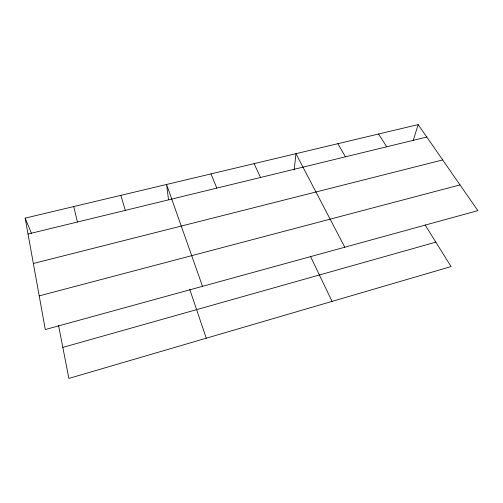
<?xml version="1.0" encoding="UTF-8"?>
<svg xmlns="http://www.w3.org/2000/svg" width="503" height="503" viewBox="0 0 503 503"><rect width="100%" height="100%" fill="white"/><g stroke="black" fill="none" stroke-linecap="round" stroke-linejoin="round"><path stroke-width="0.75" d="M294.173 169.951L295.953 153.673L344.769 247.218M413.202 140.601L418.156 124.587L25.15 218.132L45.295 329.553L477.85 210.631L418.156 124.587M62.831 347.391L435.831 242.138M39.209 295.883L460.006 184.909M33.349 263.484L442.671 159.929M28.023 234.033L426.789 137.036M378.583 134.012L386.713 146.782M425.073 224.898L451.078 266.565L68.873 378.413L58.581 325.56M337.865 143.701L345.467 156.817M310.389 256.209L332.074 301.385M254.078 163.645L260.523 177.477M25.15 218.132L31.45 233.285M210.983 173.9L216.799 188.116M202.514 286.326L166.594 184.463L168.518 199.748M189.675 289.168L206.261 338.205M120.871 195.346L125.31 210.367M73.746 206.563L77.431 222.018"/></g></svg>
